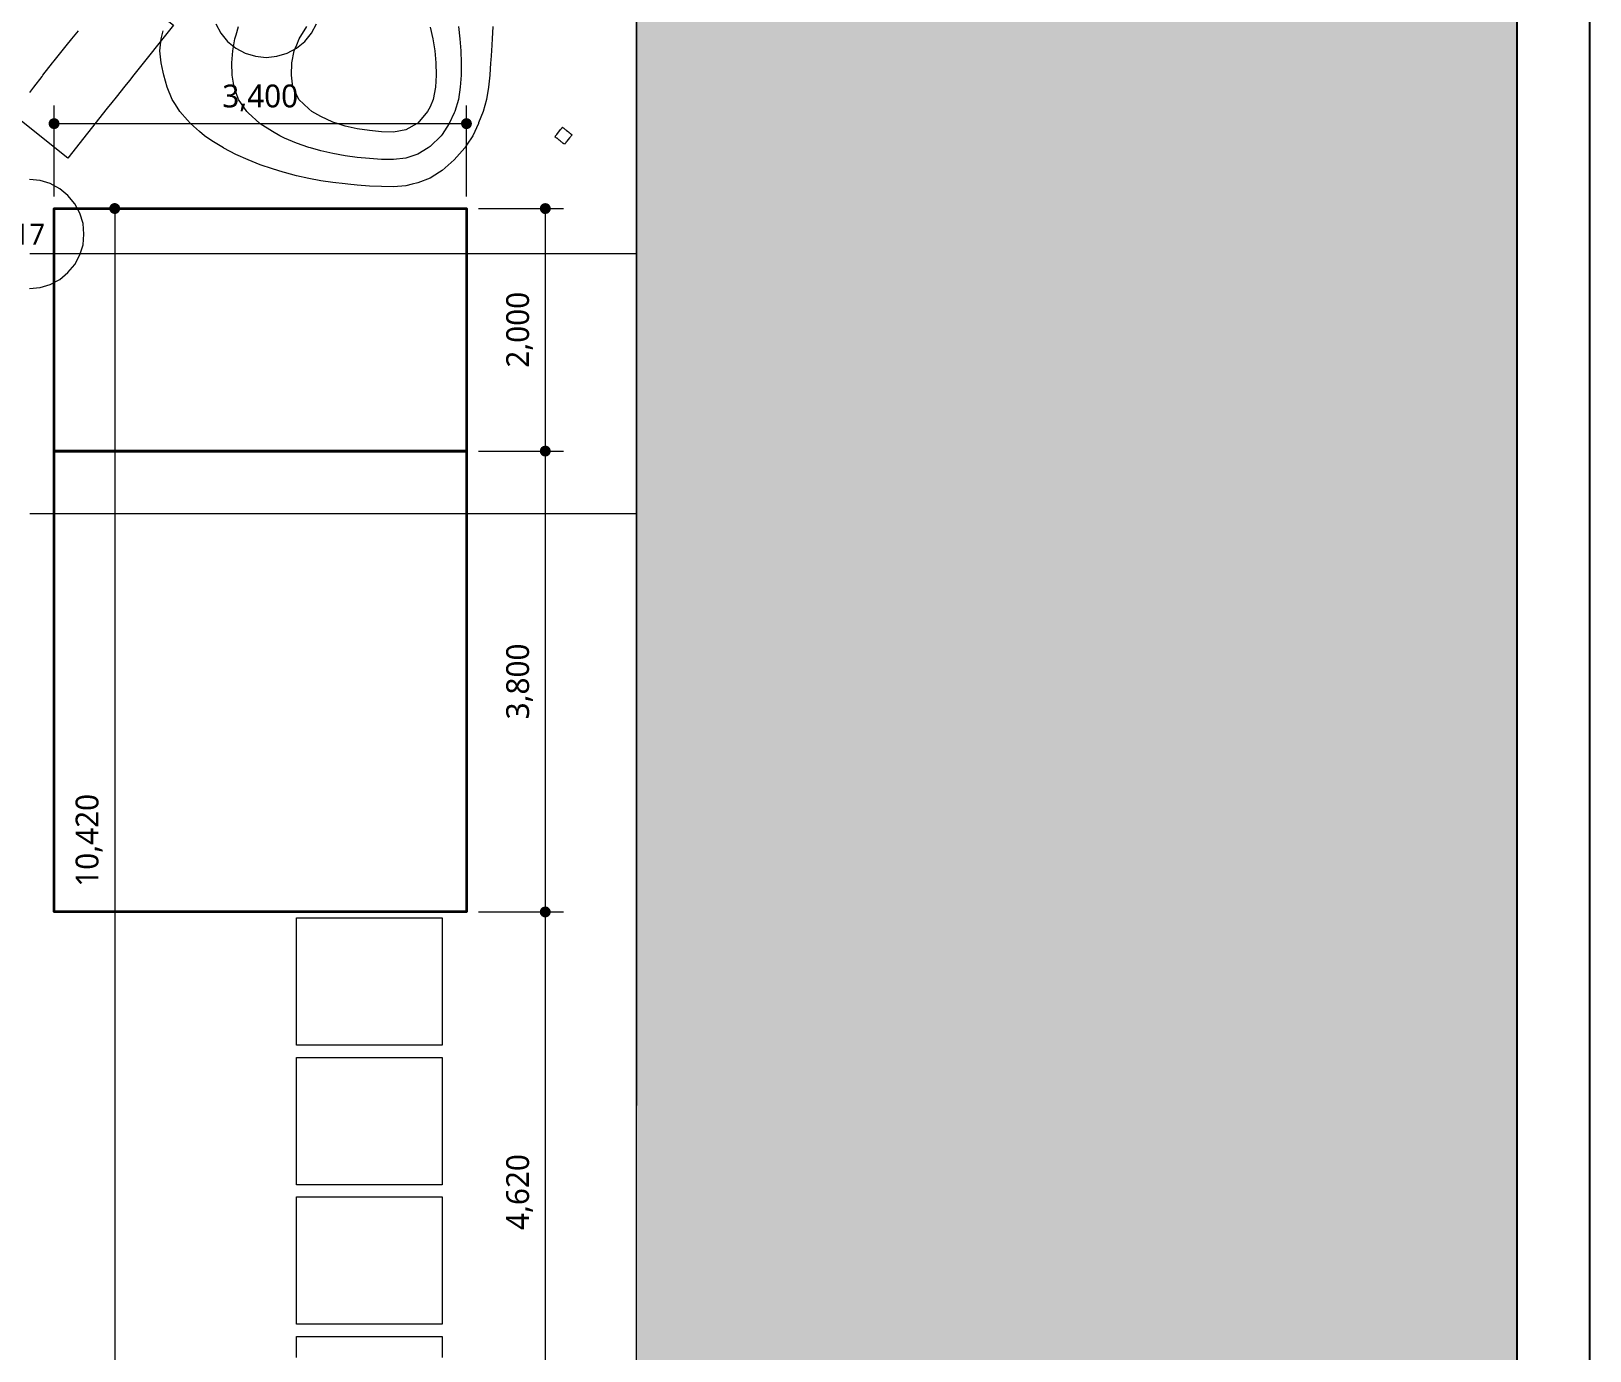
# Model space of a CAD drawing. Header units: millimetres. Extents: x -31757 to 121236, y -27283 to 63658.
# Drawn here: x 71250 to 84100, y 26884 to 37765 of the extents above; entities that cross this region are included whole.
import ezdxf

# ---------------------------------------------------------------- set-up
doc = ezdxf.new("R2010")
doc.units = ezdxf.units.MM
for name, color, linetype, lineweight in [('04_切断（機械室などの塊）', 7, 'Continuous', 35), ('10_見えがかり', 7, 'Continuous', 13), ('30_敷地・外構', 8, 'Continuous', 9), ('41_通り芯の符号', 1, 'Continuous', 13), ('50_寸法', 3, 'Continuous', 9), ('90_図枠', 7, 'Continuous', 25)]:
    doc.layers.add(name, color=color, linetype=linetype, lineweight=lineweight)
doc.styles.add('JP', font='NotoSansCJKjp-Regular.otf')

msp = doc.modelspace()

# ---------------------------------------------------------------- hatches: boundary and pattern name
at = {"layer": '30_敷地・外構'}
msp.add_hatch(color=8, dxfattribs=at).paths.add_polyline_path([(13241, 12904), (13242, 907), (600, 908), (600, 58800), (83500, 58800), (83500, 903), (76239, 903), (76243, 56906), (43237, 56910)])
at = {"layer": '50_寸法'}
for points in [[(71474, 36975), (71468, 36968), (71460, 36963), (71452, 36960), (71444, 36958), (71435, 36958), (71426, 36960), (71418, 36963), (71410, 36968), (71404, 36974), (71399, 36981), (71396, 36989), (71394, 36998), (71394, 37007), (71395, 37015), (71398, 37023), (71403, 37031), (71409, 37037), (71417, 37042), (71425, 37046), (71433, 37048), (71442, 37048), (71451, 37046), (71459, 37043), (71467, 37038), (71473, 37032), (71478, 37025), (71481, 37017), (71483, 37008), (71483, 36999), (71482, 36990), (71478, 36982)], [(74874, 36975), (74868, 36968), (74860, 36963), (74852, 36960), (74844, 36958), (74835, 36958), (74826, 36959), (74818, 36963), (74810, 36967), (74804, 36974), (74799, 36981), (74796, 36989), (74794, 36998), (74794, 37006), (74795, 37015), (74798, 37023), (74803, 37031), (74809, 37037), (74817, 37042), (74825, 37046), (74833, 37047), (74842, 37047), (74851, 37046), (74859, 37043), (74867, 37038), (74873, 37032), (74878, 37024), (74881, 37016), (74883, 37008), (74883, 36999), (74882, 36990), (74878, 36982)], [(71974, 36275), (71968, 36268), (71960, 36263), (71952, 36260), (71944, 36258), (71935, 36258), (71926, 36260), (71918, 36263), (71910, 36268), (71904, 36274), (71899, 36281), (71896, 36289), (71894, 36298), (71894, 36307), (71895, 36315), (71898, 36323), (71903, 36331), (71909, 36337), (71917, 36342), (71925, 36346), (71933, 36348), (71942, 36348), (71951, 36346), (71959, 36343), (71966, 36338), (71973, 36332), (71978, 36325), (71981, 36317), (71983, 36308), (71983, 36299), (71982, 36290), (71978, 36282)], [(75524, 36275), (75518, 36268), (75510, 36263), (75502, 36260), (75494, 36258), (75485, 36258), (75476, 36259), (75468, 36263), (75460, 36267), (75454, 36274), (75449, 36281), (75446, 36289), (75444, 36298), (75444, 36306), (75445, 36315), (75448, 36323), (75453, 36331), (75459, 36337), (75467, 36342), (75475, 36345), (75483, 36347), (75492, 36347), (75501, 36346), (75509, 36343), (75516, 36338), (75523, 36332), (75528, 36324), (75531, 36316), (75533, 36308), (75533, 36299), (75532, 36290), (75528, 36282)], [(75524, 34275), (75517, 34268), (75510, 34263), (75502, 34260), (75493, 34258), (75485, 34258), (75476, 34259), (75468, 34263), (75460, 34267), (75454, 34274), (75449, 34281), (75445, 34289), (75444, 34298), (75443, 34306), (75445, 34315), (75448, 34323), (75453, 34331), (75459, 34337), (75467, 34342), (75475, 34345), (75483, 34347), (75492, 34347), (75501, 34346), (75509, 34343), (75516, 34338), (75523, 34332), (75528, 34324), (75531, 34316), (75533, 34308), (75533, 34299), (75532, 34290), (75528, 34282)], [(75524, 34275), (75517, 34268), (75510, 34263), (75502, 34260), (75493, 34258), (75485, 34258), (75476, 34259), (75468, 34263), (75460, 34267), (75454, 34274), (75449, 34281), (75445, 34289), (75444, 34298), (75443, 34306), (75445, 34315), (75448, 34323), (75453, 34331), (75459, 34337), (75467, 34342), (75475, 34345), (75483, 34347), (75492, 34347), (75501, 34346), (75509, 34343), (75516, 34338), (75523, 34332), (75528, 34324), (75531, 34316), (75533, 34308), (75533, 34299), (75532, 34290), (75528, 34282)], [(75523, 30475), (75517, 30468), (75510, 30463), (75502, 30460), (75493, 30458), (75484, 30458), (75476, 30459), (75468, 30463), (75460, 30467), (75454, 30474), (75449, 30481), (75445, 30489), (75443, 30498), (75443, 30506), (75445, 30515), (75448, 30523), (75453, 30531), (75459, 30537), (75466, 30542), (75474, 30545), (75483, 30547), (75492, 30547), (75501, 30546), (75509, 30543), (75516, 30538), (75522, 30532), (75527, 30524), (75531, 30516), (75533, 30508), (75533, 30499), (75531, 30490), (75528, 30482)], [(75523, 30475), (75517, 30468), (75510, 30463), (75502, 30460), (75493, 30458), (75484, 30458), (75476, 30459), (75468, 30463), (75460, 30467), (75454, 30474), (75449, 30481), (75445, 30489), (75443, 30498), (75443, 30506), (75445, 30515), (75448, 30523), (75453, 30531), (75459, 30537), (75466, 30542), (75474, 30545), (75483, 30547), (75492, 30547), (75501, 30546), (75509, 30543), (75516, 30538), (75522, 30532), (75527, 30524), (75531, 30516), (75533, 30508), (75533, 30499), (75531, 30490), (75528, 30482)]]:
    msp.add_hatch(color=7, dxfattribs=at).paths.add_polyline_path(points)

# ---------------------------------------------------------------- linework, layer by layer
at = {"layer": '04_切断（機械室などの塊）'}
for points in [[(74838, 35179), (74838, 34303), (73163, 34303), (71438, 34303), (71438, 35288), (71438, 36303), (73348, 36303), (74838, 36303), (74838, 35179)], [(74838, 32168), (74838, 30503), (73163, 30503), (71438, 30503), (71438, 32375), (71438, 34303), (73348, 34303), (74838, 34303), (74838, 32168)]]:
    msp.add_lwpolyline(points, dxfattribs=at)
at = {"layer": '10_見えがかり'}
for points in [[(71218, 38549), (71254, 38595), (71290, 38641), (71326, 38686), (72422, 37815), (72095, 37404), (72059, 37358), (72023, 37313), (71950, 37221), (71914, 37176), (71877, 37130), (71551, 36719), (70592, 37482)], [(75584, 36914), (75615, 36953), (75618, 36957), (75620, 36960), (75625, 36966), (75627, 36968), (75628, 36970), (75630, 36973), (75634, 36970), (75637, 36968), (75640, 36965), (75644, 36962), (75647, 36960), (75653, 36955), (75657, 36952), (75660, 36950), (75663, 36947), (75676, 36937), (75679, 36934), (75683, 36931), (75686, 36929), (75689, 36926), (75692, 36924), (75696, 36921), (75709, 36911), (75706, 36907), (75704, 36904), (75701, 36901), (75698, 36898), (75696, 36894), (75693, 36891), (75691, 36888), (75688, 36885), (75667, 36858), (75665, 36855), (75662, 36852), (75659, 36849), (75657, 36845), (75654, 36842), (75652, 36839), (75649, 36836), (75646, 36832), (75643, 36835), (75640, 36838), (75637, 36840), (75633, 36843), (75630, 36845), (75627, 36848), (75624, 36851), (75620, 36853), (75617, 36856), (75614, 36858), (75611, 36861), (75604, 36866), (75601, 36869), (75598, 36871), (75594, 36874), (75588, 36879), (75585, 36882), (75581, 36884), (75575, 36889), (75571, 36892), (75568, 36895), (75571, 36898), (75572, 36899), (75573, 36901), (75579, 36908), (75581, 36911), (75584, 36914)], [(73938, 30453), (74038, 30453), (74138, 30453), (74238, 30453), (74338, 30453), (74538, 30453), (74638, 30453), (74638, 30365), (74638, 30278), (74638, 30190), (74638, 30103), (74638, 30015), (74638, 29928), (74638, 29840), (74638, 29753), (74638, 29665), (74638, 29578), (74638, 29490), (74638, 29403), (74538, 29403), (74438, 29403), (74338, 29403), (74238, 29403), (74138, 29403), (74038, 29403), (73938, 29403), (73838, 29403), (73738, 29403), (73638, 29403), (73538, 29403), (73438, 29403), (73438, 29490), (73438, 29665), (73438, 29753), (73438, 29840), (73438, 29928), (73438, 30015), (73438, 30190), (73438, 30278), (73438, 30453), (73538, 30453), (73638, 30453), (73738, 30453), (73938, 30453)], [(73938, 29303), (74038, 29303), (74138, 29303), (74238, 29303), (74438, 29303), (74638, 29303), (74638, 29215), (74638, 29128), (74638, 29040), (74638, 28953), (74638, 28865), (74638, 28778), (74638, 28690), (74638, 28603), (74638, 28515), (74638, 28428), (74638, 28340), (74638, 28253), (74538, 28253), (74438, 28253), (74338, 28253), (74238, 28253), (74138, 28253), (73838, 28253), (73738, 28253), (73638, 28253), (73538, 28253), (73438, 28253), (73438, 28340), (73438, 28428), (73438, 28515), (73438, 28603), (73438, 28690), (73438, 28778), (73438, 28865), (73438, 28953), (73438, 29040), (73438, 29128), (73438, 29215), (73438, 29303), (73538, 29303), (73638, 29303), (73838, 29303), (73938, 29303)], [(73938, 28153), (74038, 28153), (74238, 28153), (74338, 28153), (74438, 28153), (74638, 28153), (74638, 28065), (74638, 27978), (74638, 27890), (74638, 27803), (74638, 27715), (74638, 27628), (74638, 27453), (74638, 27365), (74638, 27278), (74638, 27190), (74638, 27103), (74538, 27103), (74438, 27103), (74338, 27103), (74238, 27103), (74138, 27103), (74038, 27103), (73938, 27103), (73838, 27103), (73738, 27103), (73638, 27103), (73538, 27103), (73438, 27103), (73438, 27190), (73438, 27278), (73438, 27365), (73438, 27453), (73438, 27540), (73438, 27628), (73438, 27715), (73438, 27803), (73438, 27890), (73438, 27978), (73438, 28065), (73438, 28153), (73538, 28153), (73638, 28153), (73738, 28153), (73838, 28153), (73938, 28153)], [(73438, 26828), (73438, 26915), (73438, 27003), (73538, 27003), (73638, 27003), (73738, 27003), (73838, 27003), (73938, 27003)], [(73938, 27003), (74038, 27003), (74138, 27003), (74238, 27003), (74338, 27003), (74438, 27003), (74538, 27003), (74638, 27003), (74638, 26915), (74638, 26828)]]:
    msp.add_lwpolyline(points, dxfattribs=at)
at = {"layer": '30_敷地・外構'}
for points in [[(13241, 12904), (13242, 907), (600, 908), (600, 58800), (83500, 58800), (83500, 903), (76239, 903), (76243, 56906), (43237, 56910), (13241, 12904)], [(76240, 56903), (76236, 900), (13245, 904), (13244, 12903), (43238, 56907), (76240, 56903)], [(75055, 37803), (75051, 37703), (75045, 37603), (75039, 37527), (75037, 37503), (75030, 37403), (75019, 37303), (75003, 37203), (74977, 37103), (74938, 37008), (74937, 37003), (74890, 36903), (74838, 36824), (74824, 36803), (74738, 36703), (74738, 36703), (74638, 36616), (74617, 36603), (74538, 36554), (74438, 36514), (74390, 36503), (74338, 36490), (74238, 36482), (74138, 36483), (74038, 36487), (73938, 36495), (73861, 36503), (73838, 36505), (73738, 36517), (73638, 36532), (73538, 36550), (73438, 36573), (73338, 36599), (73327, 36603), (73238, 36629), (73138, 36663), (73039, 36703), (73038, 36703), (72938, 36748), (72838, 36800), (72834, 36803), (72738, 36862), (72680, 36903), (72638, 36937), (72563, 37003), (72538, 37030), (72474, 37103), (72439, 37161), (72411, 37203), (72370, 37303), (72343, 37403), (72339, 37428), (72321, 37503), (72310, 37603), (72320, 37703), (72339, 37769)], [(74772, 37803), (74785, 37703), (74792, 37603), (74795, 37503), (74794, 37403), (74787, 37303), (74772, 37203), (74743, 37103), (74738, 37092), (74697, 37003), (74638, 36914), (74630, 36903), (74538, 36813), (74523, 36803), (74438, 36752), (74338, 36717), (74238, 36706), (74138, 36708), (74038, 36714), (73938, 36724), (73838, 36737), (73738, 36756), (73638, 36779), (73552, 36803), (73538, 36807), (73438, 36842), (73338, 36884), (73299, 36903), (73238, 36937), (73138, 37001), (73136, 37003), (73038, 37092), (73027, 37103), (72958, 37203), (72939, 37258), (72922, 37303), (72908, 37403), (72904, 37503), (72911, 37603), (72929, 37703), (72939, 37734), (72959, 37803)], [(74562, 37703), (74578, 37603), (74587, 37503), (74589, 37403), (74583, 37303), (74563, 37203), (74538, 37142), (74518, 37103), (74438, 37007), (74432, 37003), (74338, 36951), (74238, 36933), (74138, 36936), (74038, 36945), (73938, 36961), (73838, 36983), (73772, 37003), (73738, 37015), (73638, 37061), (73564, 37103), (73538, 37124), (73456, 37203), (73439, 37237), (73408, 37303), (73395, 37403), (73398, 37503), (73419, 37603), (73439, 37653), (73460, 37703), (73522, 37803)], [(74539, 37799), (74562, 37703)], [(71239, 37259), (71271, 37303), (71339, 37392), (71347, 37403), (71425, 37503), (71439, 37520), (71505, 37603), (71539, 37644), (71586, 37703), (71639, 37767)], [(76238, 35928), (76138, 35928), (76038, 35928), (75938, 35928), (75838, 35928), (75738, 35928), (75638, 35928), (75538, 35928), (75438, 35928), (75338, 35928), (75238, 35928), (75138, 35928), (75038, 35928), (74938, 35928), (74838, 35928), (74738, 35928), (74638, 35928), (74538, 35928), (74438, 35928), (74338, 35928), (74238, 35928), (74138, 35928), (74038, 35928), (73938, 35928), (73838, 35928), (73738, 35928), (73638, 35928), (73538, 35928), (73438, 35928), (73338, 35928), (73238, 35928), (73138, 35928), (73038, 35928), (72938, 35928), (72838, 35928), (72738, 35928), (72638, 35928), (72538, 35928), (72438, 35928), (72338, 35928), (72238, 35928), (72138, 35928), (72038, 35928), (71938, 35928), (71838, 35928), (71738, 35928), (71638, 35928), (71538, 35928), (71438, 35928), (71338, 35928), (71238, 35928)], [(76238, 33784), (76138, 33784), (76038, 33784), (75938, 33784), (75838, 33784), (75738, 33784), (75638, 33784), (75538, 33784), (75438, 33784), (75338, 33784), (75238, 33784), (75138, 33784), (75038, 33784), (74938, 33784), (74838, 33784), (74738, 33784), (74638, 33784), (74538, 33784), (74438, 33784), (74338, 33784), (74238, 33784), (74138, 33784), (74038, 33784), (73938, 33784), (73838, 33784), (73738, 33784), (73638, 33784), (73538, 33784), (73438, 33784), (73338, 33784), (73238, 33785), (73138, 33785), (73038, 33785), (72938, 33785), (72838, 33785), (72738, 33785), (72638, 33785), (72538, 33785), (72438, 33785), (72338, 33785), (72238, 33785), (72138, 33785), (72038, 33785), (71938, 33785), (71838, 33785), (71738, 33785), (71638, 33785), (71538, 33785), (71438, 33785), (71338, 33785), (71238, 33785)]]:
    msp.add_lwpolyline(points, dxfattribs=at)
at = {"layer": '41_通り芯の符号'}
for points in [[(72771, 37827), (72813, 37749), (72869, 37681), (72937, 37625), (73015, 37583), (73099, 37558), (73187, 37549), (73275, 37558), (73359, 37583), (73437, 37625), (73505, 37681), (73561, 37749), (73603, 37827)], [(71685, 36092), (71677, 36180), (71651, 36264), (71609, 36342), (71553, 36410), (71485, 36466), (71407, 36508), (71323, 36533), (71235, 36542)], [(71235, 35642), (71323, 35651), (71407, 35676), (71485, 35718), (71553, 35774), (71609, 35842), (71651, 35920), (71677, 36004), (71685, 36092)]]:
    msp.add_lwpolyline(points, dxfattribs=at)
at = {"layer": '50_寸法'}
for points in [[(71438, 36403), (71438, 37153)], [(74838, 36403), (74838, 37153)], [(71438, 37003), (74838, 37003)], [(71938, 36303), (71938, 25883)], [(74938, 36303), (75638, 36303)], [(75488, 36303), (75488, 34303)], [(74938, 34303), (75638, 34303)], [(75488, 34303), (75488, 30503)], [(74938, 30503), (75638, 30503)], [(75488, 30503), (75488, 25883)]]:
    msp.add_lwpolyline(points, dxfattribs=at)
at = {"layer": '90_図枠'}
for points in [[(0, 0), (84100, 0), (84100, 59400), (0, 59400)], [(600, 600), (83500, 600), (83500, 58800), (600, 58800)]]:
    msp.add_lwpolyline(points, close=True, dxfattribs=at)

# ---------------------------------------------------------------- texts
at = {"layer": '41_通り芯の符号', "insert": (71235, 36092), "char_height": 172, "attachment_point": 5, "style": 'JP'}
msp.add_mtext('17', dxfattribs=at)
at = {"layer": '50_寸法', "char_height": 187.9, "attachment_point": 8, "style": 'JP'}
for s, insert, rotation in [('3,400', (73138, 37103), 359.9968), ('2,000', (75388, 35303), 89.9968), ('3,800', (75388, 32403), 89.9968), ('10,420', (71838, 31093), 89.9968), ('4,620', (75388, 28193), 89.9968)]:
    msp.add_mtext(s, dxfattribs=dict(at, insert=insert, rotation=rotation))

doc.saveas('drawing.dxf')
